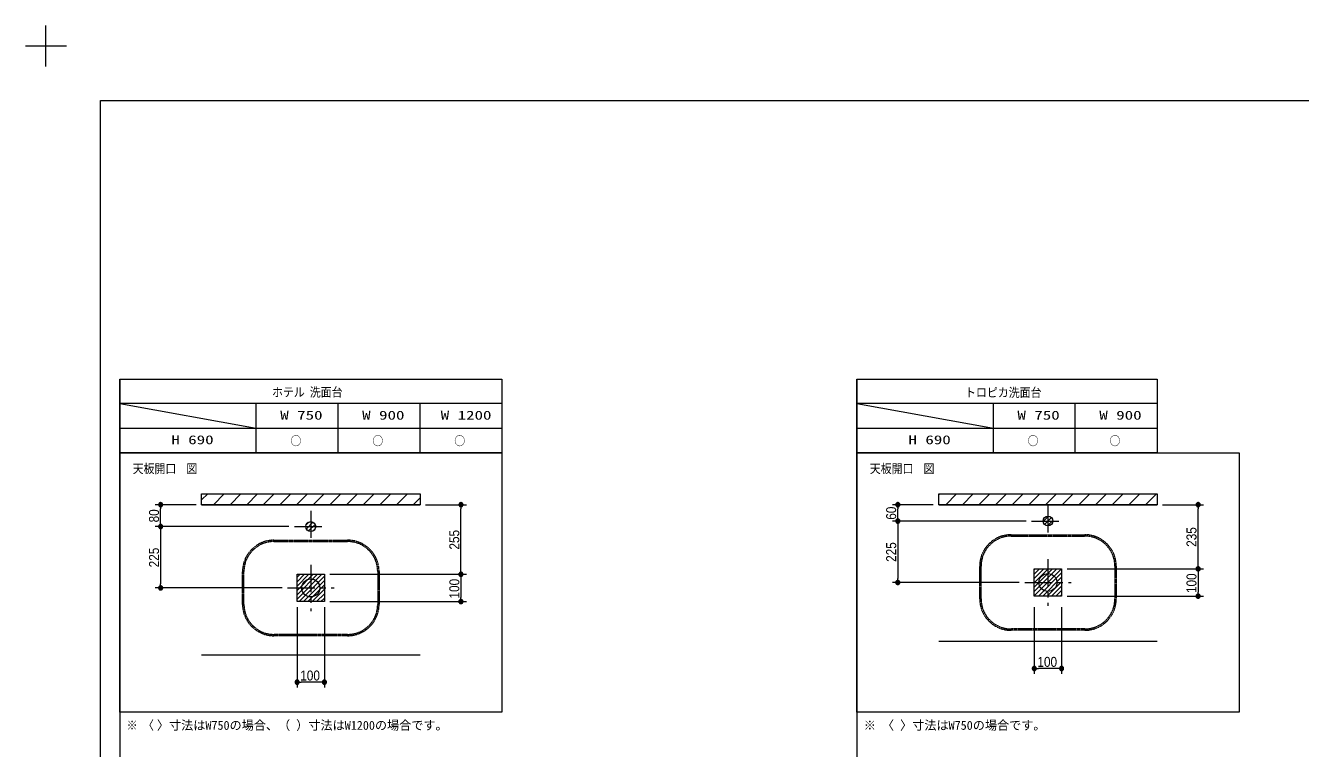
# Model space of a CAD drawing. Units: millimetres, scale not verified. Extents: x -6062 to 6062, y -3045 to 3045.
# Drawn here: x -6062 to -1392, y 397 to 3045 of the extents above; entities that cross this region are included whole.
import ezdxf
from ezdxf.enums import TextEntityAlignment as Align

# ---------------------------------------------------------------- set-up
doc = ezdxf.new("R2010")
doc.units = ezdxf.units.MM
doc.header["$LTSCALE"] = 20
doc.linetypes.add('CHAIN1', pattern=[8, 5, -1, 1, -1])
for name, color, linetype, lineweight in [('0-0_1図面枠', 7, 'Continuous', 9), ('0-1_2寸法-1', 7, 'Continuous', 9), ('0-2_0', 7, 'Continuous', 9), ('0-5_3一般', 7, 'Continuous', 9)]:
    doc.layers.add(name, color=color, linetype=linetype, lineweight=lineweight)
doc.styles.add('ＭＳ ゴシック', font='')
doc.styles.add('ＭＳ Ｐゴシック', font='')
doc.styles.get('ＭＳ ゴシック').set_extended_font_data('MS Gothic')
doc.styles.get('ＭＳ Ｐゴシック').set_extended_font_data('MS PGothic')

# ---------------------------------------------------------------- blocks, each defined once
blk = doc.blocks.new('グループ')
at = {"layer": '0-0_1図面枠'}
for p, q in [((-84000, 57900), (-84000, 60900)), ((-85500, 59400), (-82500, 59400))]:
    blk.add_line(p, q, dxfattribs=at)
blk = doc.blocks.new('グループ-2')
at = {"layer": '0-0_1図面枠'}
blk.add_lwpolyline([(-80000, 55400), (80000, 55400), (80000, -55400), (-80000, -55400)], close=True, dxfattribs=at)
blk = doc.blocks.new('図面枠')
at = {"layer": '0-0_1図面枠'}
for name in ['グループ', 'グループ-2']:
    blk.add_blockref(name, (0, 0), dxfattribs=at)
blk = doc.blocks.new('_Dot')
at = {"layer": '0-2_0'}
for p, q in [((-10, 0), (-20, 0)), ((9.78, 2), (-9.78, 2)), ((7.99, 6), (-7.99, 6)), ((9.16, -3.98), (-9.16, -3.98)), ((6, -7.98), (-6, -7.98))]:
    blk.add_line(p, q, dxfattribs=at)
for points in [[(10, 0), (9.92, 1.25), (9.69, 2.49), (9.3, 3.68), (8.76, 4.82), (8.09, 5.88), (7.29, 6.85), (6.37, 7.71), (5.36, 8.44), (4.26, 9.05), (3.09, 9.51), (1.87, 9.82), (0.63, 9.98), (-0.63, 9.98), (-1.87, 9.82), (-3.09, 9.51), (-4.26, 9.05), (-5.36, 8.44), (-6.37, 7.71), (-7.29, 6.85), (-8.09, 5.88), (-8.76, 4.82), (-9.3, 3.68), (-9.69, 2.49), (-9.92, 1.25), (-10, 0), (0, 0)], [(-10, 0), (-9.92, -1.25), (-9.69, -2.49), (-9.3, -3.68), (-8.76, -4.82), (-8.09, -5.88), (-7.29, -6.85), (-6.37, -7.71), (-5.36, -8.44), (-4.26, -9.05), (-3.09, -9.51), (-1.87, -9.82), (-0.63, -9.98), (0.63, -9.98), (1.87, -9.82), (3.09, -9.51), (4.26, -9.05), (5.36, -8.44), (6.37, -7.71), (7.29, -6.85), (8.09, -5.88), (8.76, -4.82), (9.3, -3.68), (9.69, -2.49), (9.92, -1.25), (10, 0), (0, 0)]]:
    blk.add_lwpolyline(points, close=True, dxfattribs=at)
blk = doc.blocks.new('グループ-20')
at = {"layer": '0-5_3一般', "linetype": 'CHAIN1'}
for p, q in [((-67300, 23200), (-61900, 23200)), ((-67300, 23100), (-61900, 23100)), ((-69600, 18500), (-69600, 20900)), ((-69500, 18500), (-69500, 20900)), ((-59700, 20900), (-59700, 18500)), ((-59600, 20900), (-59600, 18500)), ((-61900, 16300), (-67300, 16300)), ((-61900, 16200), (-67300, 16200))]:
    blk.add_line(p, q, dxfattribs=at)
for centre, radius, start, end in [((-67300, 20900), 2300, 90, 180), ((-67300, 20900), 2200, 90, 180), ((-61900, 20900), 2300, 0, 90), ((-61900, 20900), 2200, 0, 90), ((-67300, 18500), 2300, 180, 270), ((-67300, 18500), 2200, 180, 270), ((-61900, 18500), 2300, 270, 0), ((-61900, 18500), 2200, 270, 0)]:
    blk.add_arc(centre, radius, start, end, dxfattribs=at)
blk = doc.blocks.new('グループ-31')
at = {"layer": '0-5_3一般', "linetype": 'CHAIN1'}
for p, q in [((-13300, 23600), (-7900, 23600)), ((-13300, 23500), (-7900, 23500)), ((-15600, 18900), (-15600, 21300)), ((-15500, 18900), (-15500, 21300)), ((-5700, 21300), (-5700, 18900)), ((-5600, 21300), (-5600, 18900)), ((-7900, 16700), (-13300, 16700)), ((-7900, 16600), (-13300, 16600))]:
    blk.add_line(p, q, dxfattribs=at)
for centre, radius, start, end in [((-13300, 21300), 2300, 90, 180), ((-13300, 21300), 2200, 90, 180), ((-7900, 21300), 2300, 0, 90), ((-7900, 21300), 2200, 0, 90), ((-13300, 18900), 2300, 180, 270), ((-13300, 18900), 2200, 180, 270), ((-7900, 18900), 2300, 270, 0), ((-7900, 18900), 2200, 270, 0)]:
    blk.add_arc(centre, radius, start, end, dxfattribs=at)

msp = doc.modelspace()

# ---------------------------------------------------------------- linework, layer by layer
at = {"layer": '0-0_1図面枠'}
for p, q in [((-5717.5, 1750), (-5717.5, -2420)), ((-3017.5, 1750), (-3017.5, -2420)), ((-4317.5, 1660), (-5717.5, 1660)), ((-5717.5, 1660), (-5217.5, 1570)), ((-5217.5, 1480), (-5217.5, 1660)), ((-4917.5, 1480), (-4917.5, 1660)), ((-4617.5, 1480), (-4617.5, 1660)), ((-1917.5, 1660), (-3017.5, 1660)), ((-3017.5, 1660), (-2517.5, 1570)), ((-2517.5, 1480), (-2517.5, 1660)), ((-2217.5, 1480), (-2217.5, 1660)), ((-5717.5, 1570), (-4317.5, 1570)), ((-3017.5, 1570), (-1917.5, 1570))]:
    msp.add_line(p, q, dxfattribs=at)
for points in [[(-5717.5, 1750), (-4317.5, 1750), (-4317.5, 1480), (-5717.5, 1480)], [(-3017.5, 1750), (-1917.5, 1750), (-1917.5, 1480), (-3017.5, 1480)], [(-5717.5, 1480), (-4317.5, 1480), (-4317.5, 530), (-5717.5, 530)], [(-3017.5, 1480), (-1617.5, 1480), (-1617.5, 530), (-3017.5, 530)]]:
    msp.add_lwpolyline(points, close=True, dxfattribs=at)
at = {"layer": '0-1_2寸法-1'}
for p, q in [((-5437.5, 1290), (-5587.5, 1290)), ((-5567.5, 1225.01), (-5567.5, 1274.99)), ((-4597.5, 1290), (-4447.5, 1290)), ((-4467.5, 1050.01), (-4467.5, 1274.99)), ((-2737.5, 1290), (-2887.5, 1290)), ((-2867.5, 1245.01), (-2867.5, 1274.99)), ((-1897.5, 1290), (-1747.5, 1290)), ((-1767.5, 1070.01), (-1767.5, 1274.99)), ((-2397.5, 1230), (-2887.5, 1230)), ((-2397.5, 1230), (-2887.5, 1230)), ((-2867.5, 1214.99), (-2867.5, 1020.01)), ((-5097.5, 1210), (-5587.5, 1210)), ((-5097.5, 1210), (-5587.5, 1210)), ((-5567.5, 1194.99), (-5567.5, 1000.01)), ((-4947.5, 1035), (-4447.5, 1035)), ((-4947.5, 1035), (-4447.5, 1035)), ((-2247.5, 1055), (-1747.5, 1055)), ((-2247.5, 1055), (-1747.5, 1055)), ((-1767.5, 1039.99), (-1767.5, 970.01)), ((-5122.5, 985), (-5587.5, 985)), ((-4467.5, 1019.99), (-4467.5, 950.01)), ((-2422.5, 1005), (-2887.5, 1005)), ((-4947.5, 935), (-4447.5, 935)), ((-2247.5, 955), (-1747.5, 955)), ((-5067.5, 915), (-5067.5, 620)), ((-4967.5, 915), (-4967.5, 620)), ((-2367.5, 915), (-2367.5, 670)), ((-2267.5, 915), (-2267.5, 670)), ((-2282.51, 690), (-2352.49, 690)), ((-4982.51, 640), (-5052.49, 640))]:
    msp.add_line(p, q, dxfattribs=at)
at = {"layer": '0-5_3一般'}
for p, q in [((-5417.5, 1307.76), (-5395.26, 1330)), ((-5374.3, 1290), (-5334.3, 1330)), ((-5313.34, 1290), (-5273.34, 1330)), ((-5252.38, 1290), (-5212.38, 1330)), ((-5191.42, 1290), (-5151.42, 1330)), ((-5130.46, 1290), (-5090.46, 1330)), ((-5069.5, 1290), (-5029.5, 1330)), ((-5008.54, 1290), (-4968.54, 1330)), ((-4947.58, 1290), (-4907.58, 1330)), ((-4886.62, 1290), (-4846.62, 1330)), ((-4825.66, 1290), (-4785.66, 1330)), ((-4764.7, 1290), (-4724.7, 1330)), ((-4703.74, 1290), (-4663.74, 1330)), ((-4642.78, 1290), (-4617.5, 1315.28)), ((-2717.5, 1325.52), (-2713.02, 1330)), ((-2692.06, 1290), (-2652.06, 1330)), ((-2631.1, 1290), (-2591.1, 1330)), ((-2570.14, 1290), (-2530.14, 1330)), ((-2509.18, 1290), (-2469.18, 1330)), ((-2448.22, 1290), (-2408.22, 1330)), ((-2387.26, 1290), (-2347.26, 1330)), ((-2326.3, 1290), (-2286.3, 1330)), ((-2265.34, 1290), (-2225.34, 1330)), ((-2204.38, 1290), (-2164.38, 1330)), ((-2143.42, 1290), (-2103.42, 1330)), ((-2082.46, 1290), (-2042.46, 1330)), ((-2021.5, 1290), (-1981.5, 1330)), ((-1960.54, 1290), (-1920.54, 1330)), ((-5417.5, 1290), (-4617.5, 1290)), ((-2717.5, 1290), (-1917.5, 1290)), ((-5033.58, 1217.92), (-5025.42, 1226.08)), ((-5033.52, 1201.98), (-5009.48, 1226.02)), ((-5025.52, 1193.98), (-5001.48, 1218.02)), ((-2335.32, 1228.18), (-2315.68, 1247.82)), ((-2330.23, 1217.27), (-2304.77, 1242.73)), ((-2319.32, 1212.18), (-2299.68, 1231.82)), ((-5009.58, 1193.92), (-5001.42, 1202.08)), ((-5067.5, 1024), (-5056.5, 1035)), ((-5067.5, 1008), (-5040.5, 1035)), ((-5067.5, 992), (-5024.5, 1035)), ((-5067.5, 976), (-5008.5, 1035)), ((-5067.5, 960), (-4992.5, 1035)), ((-5067.5, 944), (-4976.5, 1035)), ((-5060.5, 935), (-4967.5, 1028)), ((-2367.5, 1052), (-2364.5, 1055)), ((-2367.5, 1036), (-2348.5, 1055)), ((-2367.5, 1020), (-2332.5, 1055)), ((-2367.5, 1004), (-2316.5, 1055)), ((-2367.5, 988), (-2300.5, 1055)), ((-2367.5, 972), (-2284.5, 1055)), ((-2367.5, 956), (-2268.5, 1055)), ((-2352.5, 955), (-2267.5, 1040)), ((-5044.5, 935), (-4967.5, 1012)), ((-5028.5, 935), (-4967.5, 996)), ((-2336.5, 955), (-2267.5, 1024)), ((-2320.5, 955), (-2267.5, 1008)), ((-2304.5, 955), (-2267.5, 992)), ((-5012.5, 935), (-4967.5, 980)), ((-4996.5, 935), (-4967.5, 964)), ((-4980.5, 935), (-4967.5, 948)), ((-2288.5, 955), (-2267.5, 976)), ((-2272.5, 955), (-2267.5, 960)), ((-2717.5, 790), (-1917.5, 790)), ((-5417.5, 740), (-4617.5, 740))]:
    msp.add_line(p, q, dxfattribs=at)
at = {"layer": '0-5_3一般', "linetype": 'CHAIN1'}
for p, q in [((-5017.5, 1268), (-5017.5, 1148)), ((-2317.5, 1288), (-2317.5, 1168)), ((-2377.5, 1230), (-2257.5, 1230)), ((-5077.5, 1210), (-4957.5, 1210)), ((-2317.5, 1090), (-2317.5, 920)), ((-5017.5, 1070), (-5017.5, 900)), ((-5102.5, 985), (-4932.5, 985)), ((-2402.5, 1005), (-2232.5, 1005))]:
    msp.add_line(p, q, dxfattribs=at)
at = {"layer": '0-5_3一般'}
for points in [[(-5417.5, 1330), (-4617.5, 1330), (-4617.5, 1290), (-5417.5, 1290)], [(-2717.5, 1330), (-1917.5, 1330), (-1917.5, 1290), (-2717.5, 1290)], [(-5067.5, 1035), (-4967.5, 1035), (-4967.5, 935), (-5067.5, 935)], [(-5067.5, 1035), (-4967.5, 1035), (-4967.5, 935), (-5067.5, 935)], [(-2367.5, 1055), (-2267.5, 1055), (-2267.5, 955), (-2367.5, 955)], [(-2367.5, 1055), (-2267.5, 1055), (-2267.5, 955), (-2367.5, 955)]]:
    msp.add_lwpolyline(points, close=True, dxfattribs=at)
for centre, radius in [((-5017.5, 1210), 18), ((-5017.5, 1210), 18), ((-2317.5, 1230), 18), ((-2317.5, 1230), 18), ((-2317.5, 1005), 33), ((-5017.5, 985), 33)]:
    msp.add_circle(centre, radius, dxfattribs=at)

# ---------------------------------------------------------------- block references
at = {"layer": '0-0_1図面枠', "xscale": 0.05, "yscale": 0.05}
msp.add_blockref('図面枠', (-1787.5, 0), dxfattribs=at)
at = {"layer": '0-1_2寸法-1', "xscale": 0.7503418, "yscale": 0.7503418}
for p, rotation in [((-5567.5, 1290), 90), ((-4467.5, 1290), 90), ((-2867.5, 1290), 90), ((-1767.5, 1290), 90), ((-5567.5, 1210), 270), ((-5567.5, 1210), 90), ((-2867.5, 1230), 270), ((-2867.5, 1230), 90), ((-4467.5, 1035), 270), ((-4467.5, 1035), 90), ((-1767.5, 1055), 270), ((-1767.5, 1055), 90), ((-5567.5, 985), 270), ((-2867.5, 1005), 270), ((-4467.5, 935), 270), ((-1767.5, 955), 270), ((-2367.5, 690), 180), ((-5067.5, 640), 180)]:
    msp.add_blockref('_Dot', p, dxfattribs=dict(at, rotation=rotation))
for p in [(-2267.5, 690), (-4967.5, 640)]:
    msp.add_blockref('_Dot', p, dxfattribs=at)
at = {"layer": '0-5_3一般', "xscale": 0.05, "yscale": 0.05}
for name in ['グループ-31', 'グループ-20']:
    msp.add_blockref(name, (-1787.5, 0), dxfattribs=at)

# ---------------------------------------------------------------- texts
at = {"layer": '0-0_1図面枠', "style": 'ＭＳ ゴシック'}
for s, width, p in [('ホテル', 0.9, (-5159.45, 1675.81)), ('洗面台', 0.9, (-5021.34, 1675.81)), ('トロピカ洗面台', 0.9, (-2621.09, 1674.66)), ('W 750', 1.4, (-5129.45, 1591.59)), ('W 900', 1.4, (-4829.45, 1591.59)), ('W 1200', 1.4, (-4541.75, 1591.59)), ('W 750', 1.4, (-2429.45, 1591.59)), ('W 900', 1.4, (-2129.45, 1591.59)), ('H 690', 1.4, (-5528.49, 1501.59)), ('○', 0.9, (-5092.09, 1497.53)), ('○', 0.9, (-4792.09, 1497.53)), ('○', 0.9, (-4492.09, 1497.53)), ('H 690', 1.4, (-2828.49, 1501.59)), ('○', 0.9, (-2392.09, 1497.53)), ('○', 0.9, (-2092.09, 1497.53)), ('天板開口', 0.9, (-5670, 1395.64)), ('図', 0.9, (-5473.27, 1395.64)), ('天板開口', 0.9, (-2970, 1395.64)), ('図', 0.9, (-2773.27, 1395.64)), ('※ 〈', 0.9, (-5692.1, 455.81))]:
    msp.add_text(s, height=32.55, dxfattribs=dict(at, width=width)).set_placement(p, align=Align.BOTTOM_LEFT)
for s, p in [(' 〉寸法はW750の場合、（ ）寸法はW1200の場合です。', (-5603.34, 455.81)), ('※ 〈 〉寸法はW750の場合です。', (-2992.1, 455.81))]:
    msp.add_text(s, height=32.55, dxfattribs=at).set_placement(p, align=Align.BOTTOM_LEFT)
at = {"layer": '0-1_2寸法-1', "style": 'ＭＳ Ｐゴシック', "width": 0.9}
for s, p in [('80', (-5562.54, 1225.12)), ('60', (-2862.54, 1234.92)), ('255', (-4462.44, 1125.61)), ('235', (-1762.44, 1135.61)), ('225', (-5562.44, 1060.61)), ('225', (-2862.44, 1080.61)), ('100', (-1762.54, 966.39)), ('100', (-4462.54, 946.39))]:
    msp.add_text(s, height=36.66, rotation=90, dxfattribs=at).set_placement(p, align=Align.BOTTOM_LEFT)
for p in [(-2356.11, 685.04), (-5056.11, 635.04)]:
    msp.add_text('100', height=36.66, dxfattribs=at).set_placement(p, align=Align.BOTTOM_LEFT)

doc.saveas('drawing.dxf')
